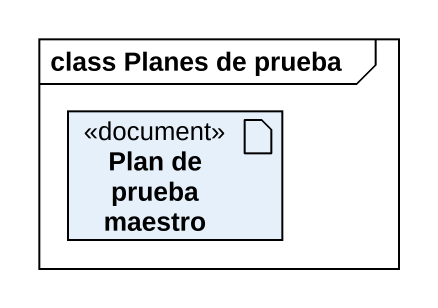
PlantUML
@startuml
mainframe class Planes de prueba
artifact "Plan de prueba maestro" as Plan_de_prueba_maestro <<document>>
@enduml
